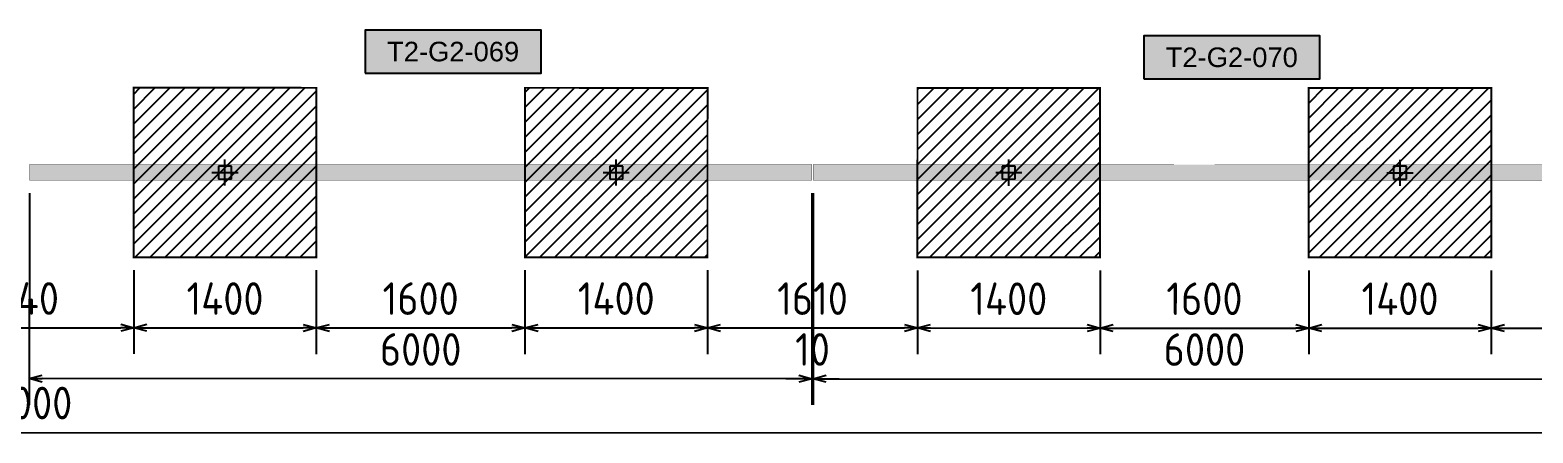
# Model space of a CAD drawing. Header units: centimetres. Extents: x -6122352 to 6876996, y -1694241 to 2592194.
# Drawn here: x 3329328 to 3340852, y 670090 to 673181 of the extents above; entities that cross this region are included whole.
import ezdxf
from ezdxf.enums import TextEntityAlignment as Align

# ---------------------------------------------------------------- set-up
doc = ezdxf.new("R2010")
doc.units = ezdxf.units.CM
doc.header["$MEASUREMENT"] = 0
doc.header["$PDMODE"] = 66
doc.header["$PDSIZE"] = 100
doc.linetypes.add('CENTER', pattern=[2, 1.25, -0.25, 0.25, -0.25])
doc.layers.get('Defpoints').update_dxf_attribs({"color": 255, "linetype": 'CENTER'})
for name, color, linetype in [('00-MI-DIM', 7, 'Continuous'), ('@MI-FOOTINGS', 7, 'Continuous'), ('@MI-TYPE-02', 6, 'Continuous'), ('PANEL-TAGS', 7, 'Continuous')]:
    doc.layers.add(name, color=color, linetype=linetype)
doc.styles.add('PANELTAG_STYLE', font='arial.ttf')
doc.styles.add('Schueco-BEMSTIL', font='isocpeur.ttf', dxfattribs={"width": 0.9})
doc.dimstyles.new('MI- JWC-TXT-2.5 MM', dxfattribs={"dimscale": 1.5, "dimtxt": 2.5, "dimasz": 1, "dimexe": 2, "dimexo": 1, "dimgap": 1, "dimtad": 1, "dimdec": 0, "dimdsep": 46, "dimtxsty": 'Schueco-BEMSTIL', "dimblk": 'OPEN30', "dimcen": 0, "dimdle": 2, "dimclrd": 140, "dimclre": 8, "dimclrt": 40, "dimadec": 0, "dimazin": 2, "dimtfac": 1, "dimtdec": 0, "dimtix": 1, "dimtmove": 2, "dimatfit": 3, "dimldrblk": 'OPEN', "dimfxl": 2, "dimlwd": -1, "dimlwe": -1, "dimarcsym": 0})

# ---------------------------------------------------------------- blocks, each defined once
blk = doc.blocks.new('_Open30')
at = {"color": 0, "linetype": 'ByBlock', "lineweight": -2}
for p, q in [((-1, 0.27), (0, 0)), ((0, 0), (-1, -0.27)), ((0, 0), (-1, 0))]:
    blk.add_line(p, q, dxfattribs=at)
blk = doc.blocks.new('*D965')
at = {"layer": '00-MI-DIM', "color": 8, "transparency": 16777216}
for p, q in [((436952, -167200), (438575, -167201)), ((436951, -173200), (438574, -173201))]:
    blk.add_line(p, q, dxfattribs=at)
at = {"layer": '00-MI-DIM', "color": 140, "transparency": 16777216}
blk.add_line((438375, -167301), (438374, -173101), dxfattribs=at)
at = {"layer": 'Defpoints', "color": 0, "transparency": 16777216}
for p in [(436852, -167200), (436851, -173200), (438374, -173201)]:
    blk.add_point(p, dxfattribs=at)
at = {"layer": '00-MI-DIM', "color": 140, "transparency": 16777216, "xscale": 100, "yscale": 100, "zscale": 100}
for p, rotation in [((438375, -167201), 89.98973417893167), ((438374, -173201), 269.9897341789317)]:
    blk.add_blockref('_Open30', p, dxfattribs=dict(at, rotation=rotation))
at = {"layer": '00-MI-DIM', "color": 40, "transparency": 16777216, "insert": (438150, -170200), "char_height": 250, "attachment_point": 5, "rotation": 89.9897, "style": 'Schueco-BEMSTIL'}
blk.add_mtext('6000', dxfattribs=at)
blk = doc.blocks.new('_Open')
at = {"color": 0, "linetype": 'ByBlock', "lineweight": -2}
for p, q in [((-1, 0.2), (0, 0)), ((-1, -0.2), (0, 0)), ((0, 0), (-1, 0))]:
    blk.add_line(p, q, dxfattribs=at)
blk = doc.blocks.new('*D966')
at = {"layer": '00-MI-DIM', "color": 140, "transparency": 16777216}
for p, q in [((438376, -167091), (438376, -166991)), ((438375, -167201), (438375, -167191)), ((438375, -167301), (438375, -167401))]:
    blk.add_line(p, q, dxfattribs=at)
at = {"layer": '00-MI-DIM', "color": 8, "transparency": 16777216}
for p, q in [((436952, -167190), (438575, -167191)), ((436952, -167200), (438575, -167201))]:
    blk.add_line(p, q, dxfattribs=at)
at = {"layer": 'Defpoints', "color": 0, "transparency": 16777216}
for p in [(436852, -167190), (436852, -167200), (438375, -167191)]:
    blk.add_point(p, dxfattribs=at)
at = {"layer": '00-MI-DIM', "color": 140, "transparency": 16777216, "xscale": 100, "yscale": 100, "zscale": 100}
for p, rotation in [((438375, -167191), 269.9897341789317), ((438375, -167201), 89.98973417893167)]:
    blk.add_blockref('_Open30', p, dxfattribs=dict(at, rotation=rotation))
at = {"layer": '00-MI-DIM', "color": 40, "transparency": 16777216, "insert": (438150, -167195), "char_height": 250, "attachment_point": 5, "rotation": 89.9897, "style": 'Schueco-BEMSTIL'}
blk.add_mtext('10', dxfattribs=at)
blk = doc.blocks.new('*D967')
at = {"layer": '00-MI-DIM', "color": 8, "transparency": 16777216}
for p, q in [((436953, -161190), (438577, -161191)), ((436952, -167190), (438575, -167191))]:
    blk.add_line(p, q, dxfattribs=at)
at = {"layer": '00-MI-DIM', "color": 140, "transparency": 16777216}
blk.add_line((438376, -167091), (438377, -161291), dxfattribs=at)
at = {"layer": 'Defpoints', "color": 0, "transparency": 16777216}
for p in [(436853, -161190), (438377, -161191), (436852, -167190)]:
    blk.add_point(p, dxfattribs=at)
at = {"layer": '00-MI-DIM', "color": 140, "transparency": 16777216, "xscale": 100, "yscale": 100, "zscale": 100}
for p, rotation in [((438377, -161191), 89.98973417893167), ((438375, -167191), 269.9897341789317)]:
    blk.add_blockref('_Open30', p, dxfattribs=dict(at, rotation=rotation))
at = {"layer": '00-MI-DIM', "color": 40, "transparency": 16777216, "insert": (438151, -164190), "char_height": 250, "attachment_point": 5, "rotation": 89.9897, "style": 'Schueco-BEMSTIL'}
blk.add_mtext('6000', dxfattribs=at)
blk = doc.blocks.new('*D972')
at = {"layer": '00-MI-DIM', "color": 8, "transparency": 16777216}
for p, q in [((436895, -149271), (438991, -149272)), ((436887, -197272), (438982, -197272))]:
    blk.add_line(p, q, dxfattribs=at)
at = {"layer": '00-MI-DIM', "color": 140, "transparency": 16777216}
blk.add_line((438782, -197172), (438791, -149372), dxfattribs=at)
at = {"layer": 'Defpoints', "color": 0, "transparency": 16777216}
for p in [(436795, -149271), (438791, -149272), (436787, -197272)]:
    blk.add_point(p, dxfattribs=at)
at = {"layer": '00-MI-DIM', "color": 140, "transparency": 16777216, "xscale": 100, "yscale": 100, "zscale": 100}
for p, rotation in [((438791, -149272), 89.98973417893167), ((438782, -197272), 269.9897341789317)]:
    blk.add_blockref('_Open30', p, dxfattribs=dict(at, rotation=rotation))
at = {"layer": '00-MI-DIM', "color": 40, "transparency": 16777216, "insert": (438561, -173272), "char_height": 250, "attachment_point": 5, "rotation": 89.9897, "style": 'Schueco-BEMSTIL'}
blk.add_mtext('48000', dxfattribs=at)
blk = doc.blocks.new('T2-FOOTING PLAN')
at = {"layer": '@MI-FOOTINGS', "transparency": 33554679}
h = blk.add_hatch(dxfattribs=at)
h.set_pattern_fill('ANSI31', color=8, scale=650)
h.paths.add_polyline_path([(-700, 650), (700, 650), (700, -650), (-700, -650)])
at = {"layer": '@MI-FOOTINGS', "color": 160, "true_color": 0x3340f0, "const_width": 15}
blk.add_lwpolyline([(-700, 650), (700, 650), (700, -650), (-700, -650)], close=True, dxfattribs=at)
at = {"layer": '@MI-FOOTINGS', "color": 30}
blk.add_point((0, 0), dxfattribs=at)
blk = doc.blocks.new('*D955')
at = {"layer": '00-MI-DIM', "color": 8, "transparency": 16777216}
for p, q in [((437543, -172400), (438184, -172400)), ((437542, -174140), (438184, -174140))]:
    blk.add_line(p, q, dxfattribs=at)
at = {"layer": '00-MI-DIM', "color": 140, "transparency": 16777216}
blk.add_line((437984, -174040), (437984, -172500), dxfattribs=at)
at = {"layer": 'Defpoints', "color": 0, "transparency": 16777216}
for p in [(437443, -172400), (437984, -172400), (437442, -174140)]:
    blk.add_point(p, dxfattribs=at)
at = {"layer": '00-MI-DIM', "color": 140, "transparency": 16777216, "xscale": 100, "yscale": 100, "zscale": 100}
for p, rotation in [((437984, -172400), 89.98973417893167), ((437984, -174140), 269.9897341789317)]:
    blk.add_blockref('_Open30', p, dxfattribs=dict(at, rotation=rotation))
at = {"layer": '00-MI-DIM', "color": 40, "transparency": 16777216, "insert": (437759, -173270), "char_height": 250, "attachment_point": 5, "rotation": 89.9897, "style": 'Schueco-BEMSTIL'}
blk.add_mtext('1740', dxfattribs=at)
blk = doc.blocks.new('*D956')
at = {"layer": '00-MI-DIM', "color": 8, "transparency": 16777216}
for p, q in [((437543, -171000), (438185, -171000)), ((437543, -172400), (438184, -172400))]:
    blk.add_line(p, q, dxfattribs=at)
at = {"layer": '00-MI-DIM', "color": 140, "transparency": 16777216}
blk.add_line((437984, -172300), (437985, -171100), dxfattribs=at)
at = {"layer": 'Defpoints', "color": 0, "transparency": 16777216}
for p in [(437443, -171000), (437985, -171000), (437443, -172400)]:
    blk.add_point(p, dxfattribs=at)
at = {"layer": '00-MI-DIM', "color": 140, "transparency": 16777216, "xscale": 100, "yscale": 100, "zscale": 100}
for p, rotation in [((437985, -171000), 89.98973417893167), ((437984, -172400), 269.9897341789317)]:
    blk.add_blockref('_Open30', p, dxfattribs=dict(at, rotation=rotation))
at = {"layer": '00-MI-DIM', "color": 40, "transparency": 16777216, "insert": (437760, -171700), "char_height": 250, "attachment_point": 5, "rotation": 89.9897, "style": 'Schueco-BEMSTIL'}
blk.add_mtext('1400', dxfattribs=at)
blk = doc.blocks.new('*D957')
at = {"layer": '00-MI-DIM', "color": 8, "transparency": 16777216}
for p, q in [((437543, -169400), (438185, -169400)), ((437543, -171000), (438185, -171000))]:
    blk.add_line(p, q, dxfattribs=at)
at = {"layer": '00-MI-DIM', "color": 140, "transparency": 16777216}
blk.add_line((437985, -170900), (437985, -169500), dxfattribs=at)
at = {"layer": 'Defpoints', "color": 0, "transparency": 16777216}
for p in [(437443, -169400), (437985, -169400), (437443, -171000)]:
    blk.add_point(p, dxfattribs=at)
at = {"layer": '00-MI-DIM', "color": 140, "transparency": 16777216, "xscale": 100, "yscale": 100, "zscale": 100}
for p, rotation in [((437985, -169400), 89.98973417893167), ((437985, -171000), 269.9897341789317)]:
    blk.add_blockref('_Open30', p, dxfattribs=dict(at, rotation=rotation))
at = {"layer": '00-MI-DIM', "color": 40, "transparency": 16777216, "insert": (437760, -170200), "char_height": 250, "attachment_point": 5, "rotation": 89.9897, "style": 'Schueco-BEMSTIL'}
blk.add_mtext('1600', dxfattribs=at)
blk = doc.blocks.new('*D973')
at = {"layer": '00-MI-DIM', "color": 8, "transparency": 16777216}
for p, q in [((437543, -168000), (438185, -168000)), ((437543, -169400), (438185, -169400))]:
    blk.add_line(p, q, dxfattribs=at)
at = {"layer": '00-MI-DIM', "color": 140, "transparency": 16777216}
blk.add_line((437985, -169300), (437985, -168100), dxfattribs=at)
at = {"layer": 'Defpoints', "color": 0, "transparency": 16777216}
for p in [(437443, -168000), (437985, -168000), (437443, -169400)]:
    blk.add_point(p, dxfattribs=at)
at = {"layer": '00-MI-DIM', "color": 140, "transparency": 16777216, "xscale": 100, "yscale": 100, "zscale": 100}
for p, rotation in [((437985, -168000), 89.98973417893167), ((437985, -169400), 269.9897341789317)]:
    blk.add_blockref('_Open30', p, dxfattribs=dict(at, rotation=rotation))
at = {"layer": '00-MI-DIM', "color": 40, "transparency": 16777216, "insert": (437760, -168700), "char_height": 250, "attachment_point": 5, "rotation": 89.9897, "style": 'Schueco-BEMSTIL'}
blk.add_mtext('1400', dxfattribs=at)
blk = doc.blocks.new('*D974')
at = {"layer": '00-MI-DIM', "color": 8, "transparency": 16777216}
for p, q in [((437544, -166390), (438185, -166390)), ((437543, -168000), (438185, -168000))]:
    blk.add_line(p, q, dxfattribs=at)
at = {"layer": '00-MI-DIM', "color": 140, "transparency": 16777216}
blk.add_line((437985, -167900), (437985, -166490), dxfattribs=at)
at = {"layer": 'Defpoints', "color": 0, "transparency": 16777216}
for p in [(437444, -166390), (437985, -166390), (437443, -168000)]:
    blk.add_point(p, dxfattribs=at)
at = {"layer": '00-MI-DIM', "color": 140, "transparency": 16777216, "xscale": 100, "yscale": 100, "zscale": 100}
for p, rotation in [((437985, -166390), 89.98973417893167), ((437985, -168000), 269.9897341789317)]:
    blk.add_blockref('_Open30', p, dxfattribs=dict(at, rotation=rotation))
at = {"layer": '00-MI-DIM', "color": 40, "transparency": 16777216, "insert": (437760, -167195), "char_height": 250, "attachment_point": 5, "rotation": 89.9897, "style": 'Schueco-BEMSTIL'}
blk.add_mtext('1610', dxfattribs=at)
blk = doc.blocks.new('*D975')
at = {"layer": '00-MI-DIM', "color": 8, "transparency": 16777216}
for p, q in [((437544, -164990), (438186, -164990)), ((437544, -166390), (438185, -166390))]:
    blk.add_line(p, q, dxfattribs=at)
at = {"layer": '00-MI-DIM', "color": 140, "transparency": 16777216}
blk.add_line((437985, -166290), (437986, -165090), dxfattribs=at)
at = {"layer": 'Defpoints', "color": 0, "transparency": 16777216}
for p in [(437444, -164990), (437986, -164990), (437444, -166390)]:
    blk.add_point(p, dxfattribs=at)
at = {"layer": '00-MI-DIM', "color": 140, "transparency": 16777216, "xscale": 100, "yscale": 100, "zscale": 100}
for p, rotation in [((437986, -164990), 89.98973417893167), ((437985, -166390), 269.9897341789317)]:
    blk.add_blockref('_Open30', p, dxfattribs=dict(at, rotation=rotation))
at = {"layer": '00-MI-DIM', "color": 40, "transparency": 16777216, "insert": (437761, -165690), "char_height": 250, "attachment_point": 5, "rotation": 89.9897, "style": 'Schueco-BEMSTIL'}
blk.add_mtext('1400', dxfattribs=at)
blk = doc.blocks.new('*D976')
at = {"layer": '00-MI-DIM', "color": 8, "transparency": 16777216}
for p, q in [((437544, -163390), (438186, -163390)), ((437544, -164990), (438186, -164990))]:
    blk.add_line(p, q, dxfattribs=at)
at = {"layer": '00-MI-DIM', "color": 140, "transparency": 16777216}
blk.add_line((437986, -164890), (437986, -163490), dxfattribs=at)
at = {"layer": 'Defpoints', "color": 0, "transparency": 16777216}
for p in [(437444, -163390), (437986, -163390), (437444, -164990)]:
    blk.add_point(p, dxfattribs=at)
at = {"layer": '00-MI-DIM', "color": 140, "transparency": 16777216, "xscale": 100, "yscale": 100, "zscale": 100}
for p, rotation in [((437986, -163390), 89.98973417893167), ((437986, -164990), 269.9897341789317)]:
    blk.add_blockref('_Open30', p, dxfattribs=dict(at, rotation=rotation))
at = {"layer": '00-MI-DIM', "color": 40, "transparency": 16777216, "insert": (437761, -164190), "char_height": 250, "attachment_point": 5, "rotation": 89.9897, "style": 'Schueco-BEMSTIL'}
blk.add_mtext('1600', dxfattribs=at)
blk = doc.blocks.new('*D977')
at = {"layer": '00-MI-DIM', "color": 8, "transparency": 16777216}
for p, q in [((437544, -161990), (438186, -161990)), ((437544, -163390), (438186, -163390))]:
    blk.add_line(p, q, dxfattribs=at)
at = {"layer": '00-MI-DIM', "color": 140, "transparency": 16777216}
blk.add_line((437986, -163290), (437986, -162090), dxfattribs=at)
at = {"layer": 'Defpoints', "color": 0, "transparency": 16777216}
for p in [(437444, -161990), (437986, -161990), (437444, -163390)]:
    blk.add_point(p, dxfattribs=at)
at = {"layer": '00-MI-DIM', "color": 140, "transparency": 16777216, "xscale": 100, "yscale": 100, "zscale": 100}
for p, rotation in [((437986, -161990), 89.98973417893167), ((437986, -163390), 269.9897341789317)]:
    blk.add_blockref('_Open30', p, dxfattribs=dict(at, rotation=rotation))
at = {"layer": '00-MI-DIM', "color": 40, "transparency": 16777216, "insert": (437761, -162690), "char_height": 250, "attachment_point": 5, "rotation": 89.9897, "style": 'Schueco-BEMSTIL'}
blk.add_mtext('1400', dxfattribs=at)
blk = doc.blocks.new('*D978')
at = {"layer": '00-MI-DIM', "color": 8, "transparency": 16777216}
for p, q in [((437545, -160380), (438187, -160380)), ((437544, -161990), (438186, -161990))]:
    blk.add_line(p, q, dxfattribs=at)
at = {"layer": '00-MI-DIM', "color": 140, "transparency": 16777216}
blk.add_line((437986, -161890), (437987, -160480), dxfattribs=at)
at = {"layer": 'Defpoints', "color": 0, "transparency": 16777216}
for p in [(437445, -160380), (437987, -160380), (437444, -161990)]:
    blk.add_point(p, dxfattribs=at)
at = {"layer": '00-MI-DIM', "color": 140, "transparency": 16777216, "xscale": 100, "yscale": 100, "zscale": 100}
for p, rotation in [((437987, -160380), 89.98973417893167), ((437986, -161990), 269.9897341789317)]:
    blk.add_blockref('_Open30', p, dxfattribs=dict(at, rotation=rotation))
at = {"layer": '00-MI-DIM', "color": 40, "transparency": 16777216, "insert": (437761, -161185), "char_height": 250, "attachment_point": 5, "rotation": 89.9897, "style": 'Schueco-BEMSTIL'}
blk.add_mtext('1610', dxfattribs=at)
blk = doc.blocks.new('PANELTAG')
at = {"layer": 'PANEL-TAGS', "color": 1}
blk.add_lwpolyline([(-13.5, -3.3), (13.5, -3.3), (13.5, 3.3), (-13.5, 3.3)], close=True, dxfattribs=at)
at = {"layer": 'PANEL-TAGS', "color": 40, "true_color": 0xffd700}
blk.add_solid([(-13.5, -3.3), (13.5, -3.3), (-13.5, 3.3), (13.5, 3.3)], dxfattribs=at)
at = {"layer": 'PANEL-TAGS', "color": 5, "style": 'PANELTAG_STYLE'}
blk.add_attdef('TAGNO', text='', height=3, dxfattribs=at).set_placement((0, 0), align=Align.CENTER)
blk = doc.blocks.new('T2-PARTITION WALL')
at = {"layer": '@MI-TYPE-02'}
h = blk.add_hatch(color=256, dxfattribs=at)
h.dxf.hatch_style = 1
h.paths.add_polyline_path([(-71, -42098.6), (-68.9, -48000.4), (51.1, -48000.4), (49, -42098.6)])
h.paths.add_polyline_path([(-68.9, -36088.6), (-71, -42088.6), (49, -42088.6), (51.1, -36088.6)])
h.paths.add_polyline_path([(-66.8, -30078.6), (-68.9, -36078.6), (51.1, -36078.6), (53.2, -30078.6)])
h.paths.add_polyline_path([(-64.6, -24068.6), (-66.8, -30068.6), (53.2, -30068.6), (55.4, -24068.6)])
h.paths.add_polyline_path([(-64.6, -23929), (-63.5, -17929), (56.5, -17929.1), (55.4, -23929.1)])
h.paths.add_polyline_path([(-63.5, -17919), (-62.4, -11919), (57.6, -11919.1), (56.5, -17919.1)])
h.paths.add_polyline_path([(-62.4, -11909), (-61.4, -5909), (58.6, -5909.1), (57.6, -11909.1)])
h.paths.add_polyline_path([(-61.4, -5899), (-60, 0), (60, 0), (58.6, -5899.1)])
at = {"layer": '@MI-TYPE-02', "const_width": 2.5}
for points in [[(-63.5, -17919), (-62.4, -11919), (57.6, -11919.1), (56.5, -17919.1)], [(-64.6, -23929), (-63.5, -17929), (56.5, -17929.1), (55.4, -23929.1)]]:
    blk.add_lwpolyline(points, close=True, dxfattribs=at)
at = {"layer": '@MI-FOOTINGS', "rotation": 89.98973417812736}
for p in [(-1.1, -13419.1), (-1.6, -16419.1), (-2.2, -19429.1), (-2.7, -22429.1)]:
    blk.add_blockref('T2-FOOTING PLAN', p, dxfattribs=at)
at = {"layer": '00-MI-DIM'}
for base, p1, p2, picture, middle in [((1995.4, -0.4), (-8.9, -48000.4), (0, 0), '*D972', (1766.1, -24000.5)), ((1191.2, -11109.3), (649, -12719.2), (649.3, -11109.2), '*D978', (966, -11914.2)), ((1190.9, -12719.3), (648.8, -14119.2), (649, -12719.2), '*D977', (965.8, -13419.2)), ((1190.6, -14119.3), (648.5, -15719.2), (648.8, -14119.2), '*D976', (965.5, -14919.2)), ((1190.3, -15719.3), (648.2, -17119.2), (648.5, -15719.2), '*D975', (965.2, -16419.2)), ((1190.1, -17119.3), (647.9, -18729.2), (648.2, -17119.2), '*D974', (964.9, -17924.2)), ((1189.8, -18729.3), (647.7, -20129.2), (647.9, -18729.2), '*D973', (964.7, -19429.2)), ((1189.6, -20129.3), (647.4, -21729.2), (647.7, -20129.2), '*D957', (964.4, -20929.2)), ((1189.3, -21729.3), (647.2, -23129.2), (647.4, -21729.2), '*D956', (964.1, -22429.2)), ((1189, -23129.3), (646.3, -24868.7), (647.2, -23129.2), '*D955', (963.9, -23999))]:
    dim = blk.add_linear_dim(base=base, p1=p1, p2=p2, angle=89.98973, dimstyle='MI- JWC-TXT-2.5 MM', dxfattribs=at)
    dim.commit()
    dim.dimension.update_dxf_attribs({"geometry": picture, "text_midpoint": middle, "insert": (-436795.4, 149271.2)})
for base, p1, p2, picture, middle in [((1581.2, -11919.3), (56.5, -17919.1), (57.6, -11919.1), '*D967', (1580.6, -14919.3)), ((1580.1, -17919.3), (56.5, -17929.1), (56.5, -17919.1), '*D966', (1580.1, -17924.3)), ((1579, -23929.3), (56.5, -17929.1), (55.4, -23929.1), '*D965', (1579.6, -20929.3))]:
    dim = blk.add_linear_dim(base=base, p1=p1, p2=p2, angle=89.98973, dimstyle='MI- JWC-TXT-2.5 MM', dxfattribs=at)
    dim.commit()
    dim.dimension.update_dxf_attribs({"geometry": picture, "text_midpoint": middle, "dimtype": 128, "insert": (-436795.4, 149271.2)})

msp = doc.modelspace()

# ---------------------------------------------------------------- block references
at = {"rotation": 270}
msp.add_blockref('T2-PARTITION WALL', (3353251.37014, 672085.19208), dxfattribs=at)
at = {"layer": 'PANEL-TAGS'}
ref = msp.add_blockref('PANELTAG', (3332571.72194, 673015.98297), dxfattribs=dict(at, xscale=50.00000000000001, yscale=50.00000000000001, zscale=50.00000000000001))
ref.add_attrib('TAGNO', 'T2-G2-069', dxfattribs={"color": 5, "height": 150, "style": 'PANELTAG_STYLE'}).set_placement((3332571.72194, 673015.98297), align=Align.MIDDLE_CENTER)
ref = msp.add_blockref('PANELTAG', (3338542.28742, 672972.08191), dxfattribs=dict(at, xscale=50.00000000000001, yscale=50.00000000000001, zscale=50.00000000000001))
ref.add_attrib('TAGNO', 'T2-G2-070', dxfattribs={"color": 5, "height": 150, "style": 'PANELTAG_STYLE'}).set_placement((3338542.28742, 672972.08191), align=Align.MIDDLE_CENTER)

doc.saveas('drawing.dxf')
